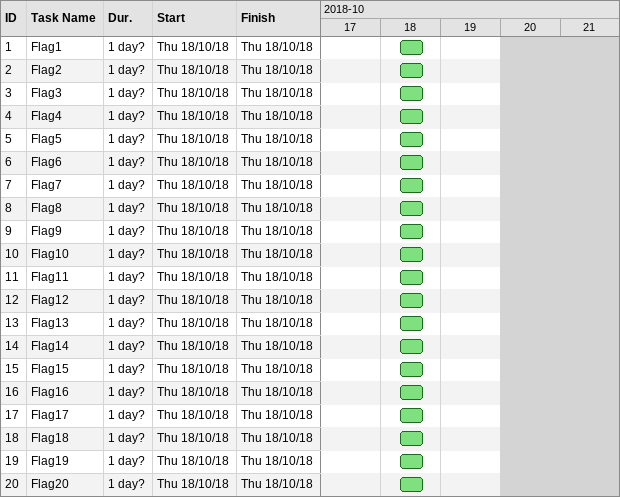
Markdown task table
| ID | Task | Duration | Start | Finish |
|---|---|---|---|---|
| 1 | Flag1 | 1d? | 2018-10-18 | 2018-10-18 |
| 2 | Flag2 | 1d? | 2018-10-18 | 2018-10-18 |
| 3 | Flag3 | 1d? | 2018-10-18 | 2018-10-18 |
| 4 | Flag4 | 1d? | 2018-10-18 | 2018-10-18 |
| 5 | Flag5 | 1d? | 2018-10-18 | 2018-10-18 |
| 6 | Flag6 | 1d? | 2018-10-18 | 2018-10-18 |
| 7 | Flag7 | 1d? | 2018-10-18 | 2018-10-18 |
| 8 | Flag8 | 1d? | 2018-10-18 | 2018-10-18 |
| 9 | Flag9 | 1d? | 2018-10-18 | 2018-10-18 |
| 10 | Flag10 | 1d? | 2018-10-18 | 2018-10-18 |
| 11 | Flag11 | 1d? | 2018-10-18 | 2018-10-18 |
| 12 | Flag12 | 1d? | 2018-10-18 | 2018-10-18 |
| 13 | Flag13 | 1d? | 2018-10-18 | 2018-10-18 |
| 14 | Flag14 | 1d? | 2018-10-18 | 2018-10-18 |
| 15 | Flag15 | 1d? | 2018-10-18 | 2018-10-18 |
| 16 | Flag16 | 1d? | 2018-10-18 | 2018-10-18 |
| 17 | Flag17 | 1d? | 2018-10-18 | 2018-10-18 |
| 18 | Flag18 | 1d? | 2018-10-18 | 2018-10-18 |
| 19 | Flag19 | 1d? | 2018-10-18 | 2018-10-18 |
| 20 | Flag20 | 1d? | 2018-10-18 | 2018-10-18 |
